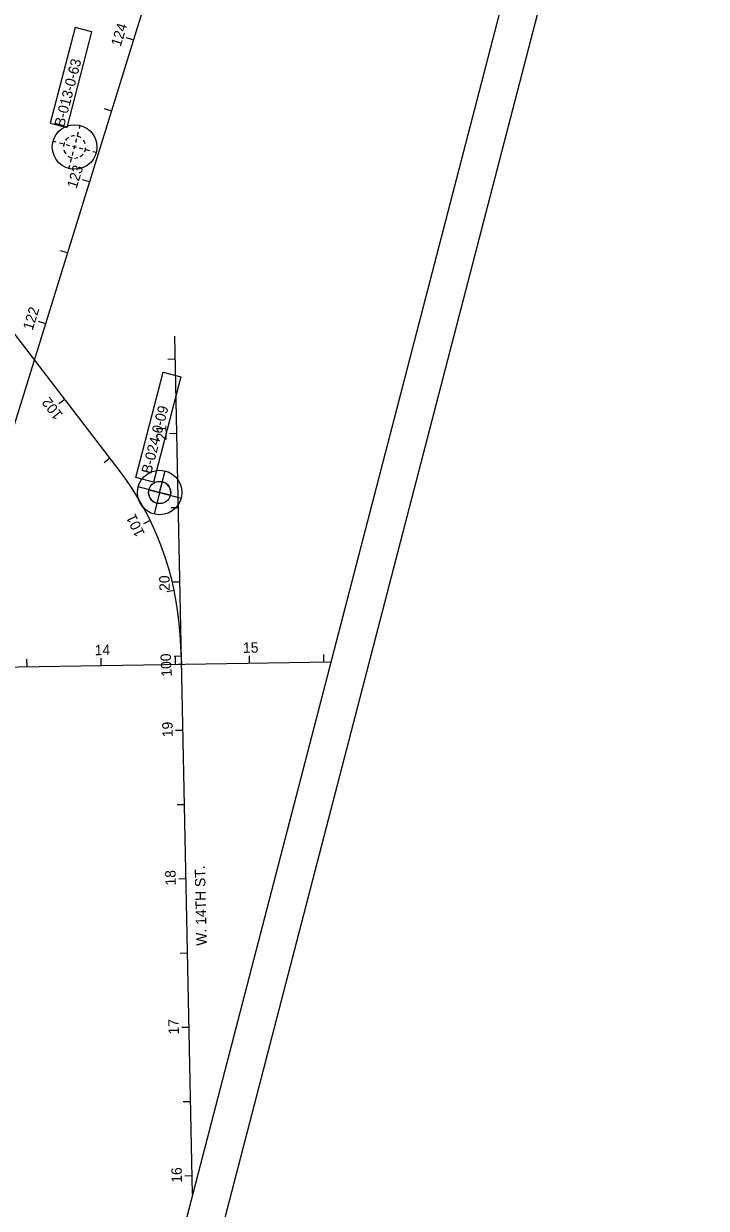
# Model space of a CAD drawing. Extents: x 2189261 to 2190753, y 662196 to 664192.
# Drawn here: x 2190293 to 2190753, y 662673 to 663471 of the extents above; entities that cross this region are included whole.
import ezdxf

# ---------------------------------------------------------------- set-up
doc = ezdxf.new("R2010")
doc.units = 0
for name, color, linetype in [('GE_P_CL_50', 7, 'Continuous'), ('GT_Historic_Soil_Boring', 7, 'Continuous'), ('GT_Project_Soil_Boring', 7, 'Continuous'), ('GT_Project_Text', 7, 'Continuous'), ('SH_Border', 7, 'Continuous'), ('SH_Cut_Line', 7, 'Continuous')]:
    doc.layers.add(name, color=color, linetype=linetype)

msp = doc.modelspace()

# ---------------------------------------------------------------- linework, layer by layer
at = {"layer": 'GE_P_CL_50'}
for p, q in [((2190220.57, 662986.29), (2190484.75, 663837.33)), ((2190357.75, 663170.16), (2190124.39, 663474.18)), ((2190367.55, 663459.78), (2190362.78, 663461.26)), ((2190352.73, 663412.02), (2190347.95, 663413.51)), ((2190337.9, 663364.27), (2190333.13, 663365.75)), ((2190323.08, 663316.52), (2190318.31, 663318)), ((2190308.26, 663268.77), (2190303.48, 663270.25)), ((2190407.27, 662682.77), (2190395.34, 663260.48)), ((2190395.66, 663244.87), (2190390.66, 663244.77)), ((2190321.11, 663217.9), (2190317.14, 663214.86)), ((2190396.7, 663194.88), (2190391.7, 663194.78)), ((2190351.55, 663178.24), (2190347.59, 663175.19)), ((2190397.73, 663144.89), (2190392.73, 663144.79)), ((2190378.7, 663136.38), (2190374.21, 663134.18)), ((2190394.89, 663089.21), (2190390, 663088.19)), ((2190398.76, 663094.9), (2190393.76, 663094.8)), ((2190399.9, 663039.52), (2190398.79, 663059.49)), ((2190115.98, 663035.05), (2190500.37, 663041.11)), ((2190295.71, 663037.88), (2190295.63, 663042.88)), ((2190345.7, 663038.67), (2190345.63, 663043.67)), ((2190399.79, 663044.91), (2190394.79, 663044.81)), ((2190395.7, 663039.46), (2190395.62, 663044.46)), ((2190445.69, 663040.24), (2190445.61, 663045.24)), ((2190495.69, 663041.03), (2190495.61, 663046.03)), ((2190399.9, 663039.52), (2190394.91, 663039.25)), ((2190400.83, 662994.92), (2190395.83, 662994.82)), ((2190401.86, 662944.94), (2190396.86, 662944.83)), ((2190402.89, 662894.95), (2190397.89, 662894.84)), ((2190403.92, 662844.96), (2190398.92, 662844.85)), ((2190404.96, 662794.97), (2190399.96, 662794.86)), ((2190405.99, 662744.98), (2190400.99, 662744.87)), ((2190407.02, 662694.99), (2190402.02, 662694.89))]:
    msp.add_line(p, q, dxfattribs=at)
msp.add_arc((2190199.1, 663048.38), 200, 3.18334, 37.51014, dxfattribs=at)
at = {"layer": 'GT_Historic_Soil_Boring'}
for p, q in [((2190330.96, 663400.18), (2190331.59, 663402.6)), ((2190328.61, 663391.15), (2190329.24, 663393.56)), ((2190329.78, 663395.66), (2190330.41, 663398.08)), ((2190315.42, 663391.05), (2190313, 663391.68)), ((2190319.93, 663389.87), (2190317.51, 663390.5)), ((2190324.45, 663388.7), (2190322.03, 663389.33)), ((2190326.26, 663382.12), (2190326.89, 663384.54)), ((2190328.96, 663387.53), (2190326.54, 663388.16)), ((2190327.44, 663386.63), (2190328.07, 663389.05)), ((2190333.48, 663386.35), (2190331.06, 663386.98)), ((2190337.99, 663385.18), (2190335.58, 663385.81)), ((2190342.51, 663384.01), (2190340.09, 663384.64)), ((2190325.09, 663377.6), (2190325.72, 663380.02)), ((2190323.92, 663373.08), (2190324.55, 663375.5))]:
    msp.add_line(p, q, dxfattribs=at)
for start, end in [(121.81977, 143.89124), (90.61598, 109.19199), (55.43467, 77.30979), (16.12912, 37.46626), (156.1438, 177.89769), (195.28375, 218.31593), (333.31866, 357.35882), (235.44353, 257.56841), (270.16041, 286.10556), (299.93567, 319.10831)]:
    msp.add_arc((2190327.75, 663387.84), 7.5, start, end, dxfattribs=at)
at = {"layer": 'GT_Project_Soil_Boring'}
for p, q in [((2190385.04, 663155.18), (2190388.81, 663169.7)), ((2190385.04, 663155.18), (2190386.92, 663162.44)), ((2190385.04, 663155.18), (2190370.52, 663158.95)), ((2190377.78, 663157.06), (2190385.04, 663155.18)), ((2190385.04, 663155.18), (2190381.27, 663140.66)), ((2190385.04, 663155.18), (2190383.15, 663147.92)), ((2190385.04, 663155.18), (2190399.56, 663151.41)), ((2190392.3, 663153.29), (2190385.04, 663155.18))]:
    msp.add_line(p, q, dxfattribs=at)
for centre, radius in [((2190327.75, 663387.84), 15), ((2190385.04, 663155.18), 15), ((2190385.04, 663155.18), 7.5)]:
    msp.add_circle(centre, radius, dxfattribs=at)
for start, end in [(345.43697, 75.43697), (165.43697, 255.43697)]:
    msp.add_arc((2190385.04, 663155.18), 7.5, start, end, dxfattribs=at)
at = {"layer": 'GT_Project_Text'}
for points in [[(2190328.08, 663468.31), (2190311.35, 663403.93), (2190322.67, 663400.99), (2190339.4, 663465.36)], [(2190399.3, 663233.05), (2190380.88, 663162.16), (2190369.08, 663165.23), (2190387.5, 663236.11)]]:
    msp.add_lwpolyline(points, close=True, dxfattribs=at)
at = {"layer": 'SH_Border'}
msp.add_line((2190722.86, 663897.54), (2190326.83, 662373.14), dxfattribs=at)
at = {"layer": 'SH_Cut_Line'}
msp.add_lwpolyline([(2190325.89, 662270.07), (2189261.23, 662546.66), (2189688.68, 664192.04), (2190753.34, 663915.45), (2190325.89, 662270.07)], dxfattribs=at)

# ---------------------------------------------------------------- texts
at = {"layer": 'GE_P_CL_50'}
for s, rotation, p in [('124', 72.75498, (2190358.73, 663454.96)), ('123', 72.75498, (2190329.05, 663359.35)), ('122', 72.75498, (2190299.43, 663263.92)), ('102', 127.51014, (2190320.2, 663207.59)), ('21', 91.18334, (2190389.79, 663190.31)), ('101', 116.10231, (2190375.27, 663127.49)), ('20', 91.18334, (2190391.88, 663089)), ('14', 0.90222, (2190341.35, 663045.6)), ('15', 0.90222, (2190441.26, 663047.18)), ('100', 93.18334, (2190393.35, 663031.35)), ('19', 91.18334, (2190393.92, 662990.48)), ('18', 91.18334, (2190395.98, 662890.62)), ('17', 91.18334, (2190398.05, 662790.33)), ('16', 91.18334, (2190400.11, 662690.49))]:
    msp.add_text(s, height=7, rotation=rotation, dxfattribs=at).set_placement(p)
at = {"layer": 'GT_Project_Text'}
for s, rotation, p in [('B-013-0-63', 75.43697, (2190320.66, 663400.81)), ('B-024-0-09', 75.43697, (2190379.35, 663167.25)), ('W. 14TH ST.', 91.21622, (2190416.78, 662850.08))]:
    msp.add_text(s, height=7, rotation=rotation, dxfattribs=at).set_placement(p)

doc.saveas('drawing.dxf')
